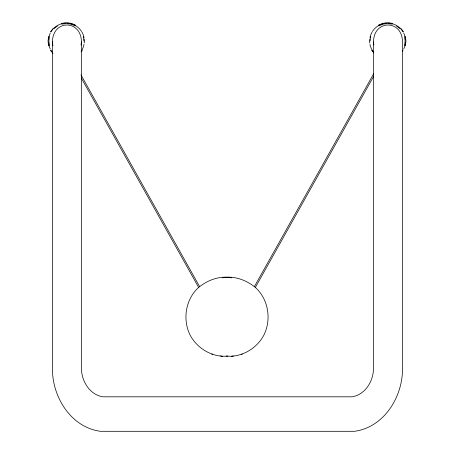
<?xml version="1.0" encoding="UTF-8"?>
<svg xmlns="http://www.w3.org/2000/svg" width="454" height="454" viewBox="0 0 454 454"><rect width="100%" height="100%" fill="white"/><g stroke="black" fill="none" stroke-linecap="round" stroke-linejoin="round"><path stroke-width="0.68" d="M52.448 41.887C52.585 19.386 81.272 19.386 81.414 41.887L81.414 367.297C81.062 380.293 89.268 394.685 102.91 396.813L352.02 396.813C365.663 394.685 373.875 380.293 373.517 367.297L373.517 41.887C373.659 19.386 402.346 19.386 402.488 41.887L402.488 368.347C402.874 396.614 384.18 427.299 354.523 431.3L100.408 431.3C70.756 427.299 52.057 396.614 52.448 368.347L52.448 41.887L52.868 45.712M81.062 45.071L81.414 41.887M48.657 36.309L48.033 41.059L48.657 45.809M49.469 36.524L48.867 41.059L49.469 45.593M370.089 41.059L370.691 36.524M404.531 45.593L405.133 41.059L404.531 36.524M405.343 45.809L405.967 41.059L405.343 36.309M254.422 286.525L373.721 73.656M255.517 287.138L373.778 76.124M50.49 31.876L53.407 28.08M81.039 51.87L82.287 50.235M54.003 28.67L57.63 25.884M378.432 25.157L382.858 23.324L387.608 22.7L392.364 23.324M378.852 25.884L383.074 24.136L387.608 23.54L392.142 24.136M226.194 356.061C241.369 357.684 256.448 348.717 263.678 335.5C271.725 319.775 268.564 299.265 255.279 287.365C246.272 280.056 234.048 275.385 222.443 277.854M223.85 277.559L225.797 277.139M231.489 356.384L233.492 355.964M241.216 354.296L242.254 354.075M61.636 23.324L66.392 22.7L71.142 23.324L75.568 25.157M61.858 24.136L66.392 23.54L70.926 24.136L75.148 25.884M231.557 277.854C219.952 275.385 207.728 280.056 198.721 287.365C185.436 299.265 182.275 319.775 190.322 335.5C197.552 348.717 212.631 357.684 227.806 356.061M211.746 354.075L212.784 354.296M220.508 355.964L222.511 356.384M228.203 277.139L230.15 277.559M396.37 25.884L399.997 28.67M400.593 28.08L403.51 31.876M371.712 50.235L373.795 52.953M50.49 50.235L52.993 53.498M80.971 74.893L199.578 286.525M81.266 77.98L198.483 287.138M83.309 36.524L83.911 41.059M373.517 41.887L373.869 45.071M405.439 43.068A17.939 17.939 0 0 1 405.099 45.054M404.94 45.701A17.939 17.939 0 0 1 403.771 48.845M403.146 50.025A17.939 17.939 0 0 1 402.437 51.16M373.177 51.711A17.939 17.939 0 0 1 369.987 44.396M369.783 43.068A17.939 17.939 0 0 1 369.783 39.05M369.987 37.716A17.939 17.939 0 0 1 372.076 32.086M372.422 31.519A17.939 17.939 0 0 1 378.069 25.867M378.642 25.52A17.939 17.939 0 0 1 379.822 24.896M381.059 24.357A17.939 17.939 0 0 1 382.966 23.733M384.935 23.319A17.939 17.939 0 0 1 386.275 23.171M388.947 23.171A17.939 17.939 0 0 1 390.951 23.432M392.256 23.733A17.939 17.939 0 0 1 395.996 25.203M396.58 25.52A17.939 17.939 0 0 1 399.815 27.91M400.757 28.852A17.939 17.939 0 0 1 403.146 32.086M403.771 33.273A17.939 17.939 0 0 1 404.94 36.416M405.235 37.716A17.939 17.939 0 0 1 405.439 39.05M84.013 44.396A17.939 17.939 0 0 1 81.924 50.025M51.955 51.711A17.939 17.939 0 0 1 50.854 50.025M50.229 48.845A17.939 17.939 0 0 1 49.06 45.701M48.901 45.054A17.939 17.939 0 0 1 48.561 43.068M48.561 39.05A17.939 17.939 0 0 1 48.765 37.716M49.06 36.416A17.939 17.939 0 0 1 50.229 33.273M50.854 32.086A17.939 17.939 0 0 1 53.243 28.852M54.185 27.91A17.939 17.939 0 0 1 57.42 25.52M58.004 25.203A17.939 17.939 0 0 1 61.744 23.733M63.049 23.432A17.939 17.939 0 0 1 65.053 23.171M67.725 23.171A17.939 17.939 0 0 1 69.065 23.319M71.034 23.733A17.939 17.939 0 0 1 72.941 24.357M74.178 24.896A17.939 17.939 0 0 1 75.358 25.52M75.932 25.867A17.939 17.939 0 0 1 81.578 31.519M81.924 32.086A17.939 17.939 0 0 1 84.013 37.716M84.217 39.05A17.939 17.939 0 0 1 84.217 43.068"/></g></svg>
